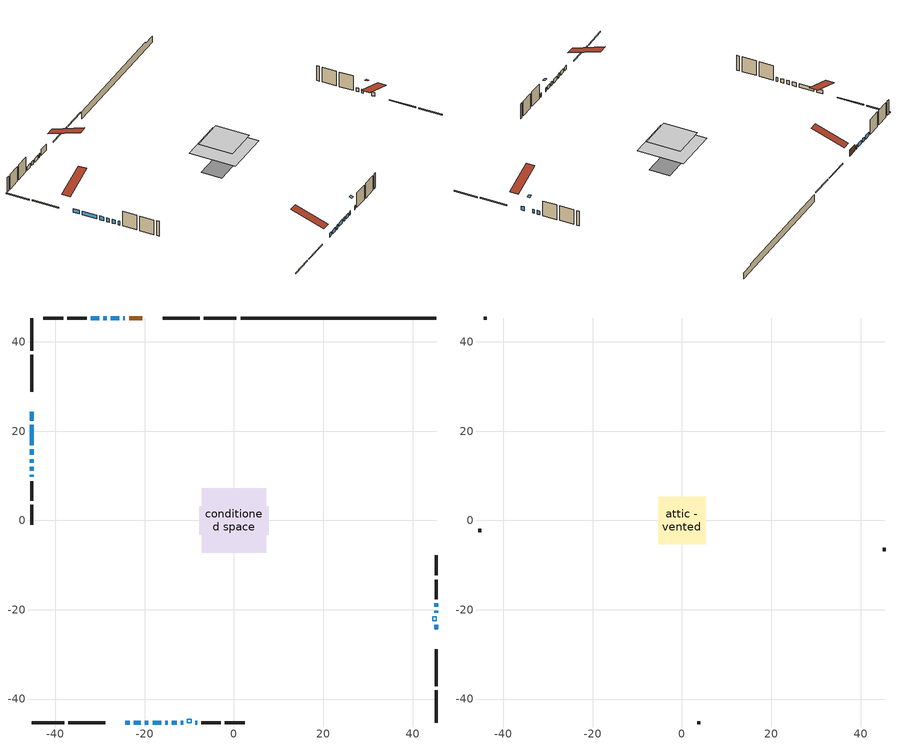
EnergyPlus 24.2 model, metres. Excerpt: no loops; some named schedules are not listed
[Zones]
conditioned space
 floor outside (Floor1 construction): -1.36,-1.36 -1.36,1.36 1.36,1.36 1.36,-1.36 z0.61
 floor outside (Floor2 construction): -0.4,-0.4 -0.4,0.4 0.4,0.4 0.4,-0.4 z0.61
 floor adiabatic (AdiabaticFloorConstruction): -7.26,-7.26 -7.26,7.26 7.26,7.26 7.26,-7.26 z3.05
 floor foundation (Slab1 construction): -7.79,-3.19 -7.79,3.19 7.79,3.19 7.79,-3.19 z-1.83
 wall outside (RimJoist1 construction): 0.54,45.36 -6.77,45.36 / -45.36,-45.36 -38.05,-45.36 / -45.36,45.36 -45.36,38.05 / 45.36,-45.36 45.36,-38.05 z0.61:0.91
 wall outside (RimJoist2 construction): -7.7,45.36 -15.93,45.36 / -37.12,-45.36 -28.89,-45.36 / -45.36,37.12 -45.36,28.89 / 45.36,-37.12 45.36,-28.89 z0.61:0.91
 wall outside (AdiabaticWallConstruction 1): -20.51,45.36 -23.5,45.36 z0.61:2.64
 wall outside (AdiabaticWallConstruction): -24.31,-45.36 -23.39,-45.36 / -45.36,24.31 -45.36,22.4 / -22.46,-45.36 -20.94,-45.36 / -20.01,-45.36 -19.16,-45.36 / -18.24,-45.36 -16.33,-45.36 / -15.4,-45.36 -14.89,-45.36 / -13.97,-45.36 -12.82,-45.36 / -24.43,45.36 -24.76,45.36 / -25.68,45.36 -27.59,45.36 / 45.36,-24.31 45.36,-23.35 / -45.36,21.47 -45.36,16.9 / -11.89,-45.36 -11.38,-45.36 / -45.36,15.97 -45.36,14.7 / -8.67,-45.36 -8.26,-45.36 / 45.36,-20.63 45.36,-20.23 / -45.36,13.77 -45.36,12.96 / -28.52,45.36 -29.28,45.36 / -30.21,45.36 -32.04,45.36 / 45.36,-19.3 45.36,-18.53 / -45.36,12.03 -45.36,11.19 / -45.36,10.26 -45.36,9.75 z0.61:1.83
 wall outside (Wall1 construction): -32.97,45.36 -37.35,45.36 / -7.33,-45.36 -2.95,-45.36 / -45.36,8.82 -45.36,4.44 / 45.36,-17.61 45.36,-13.23 z0.61:5.49
 wall outside (Wall2 construction): -38.28,45.36 -42.75,45.36 / -2.02,-45.36 2.46,-45.36 / -45.36,3.51 -45.36,-0.96 / 45.36,-12.3 45.36,-7.82 z0.61:5.49
 wall foundation (FoundationWall1 construction): 1.47,45.36,-1.83 1.47,45.36,0.61 40.97,45.36,0.61 40.97,45.36,0.16 45.36,45.36,0.16 45.36,45.36,-1.83
 window (WindowConstruction): -24.31,-45.36 -23.39,-45.36 z0.61:1.83
 window (WindowConstruction 7): -45.36,24.31 -45.36,22.4 z0.61:1.83
 window (WindowConstruction 8): -22.46,-45.36 -20.94,-45.36 z0.61:1.83
 window (WindowConstruction 9): -20.01,-45.36 -19.16,-45.36 z0.61:1.83
 window (WindowConstruction 10): -18.23,-45.36 -16.33,-45.36 z0.61:1.83
 window (WindowConstruction 11): -15.4,-45.36 -14.89,-45.36 z0.61:1.83
 window (WindowConstruction 12): -13.96,-45.36 -12.82,-45.36 z0.61:1.83
 window (WindowConstruction 13): -24.43,45.36 -24.76,45.36 z0.61:1.83
 window (WindowConstruction 14): -25.69,45.36 -27.59,45.36 z0.61:1.83
 window (WindowConstruction 15): 45.36,-24.31 45.36,-23.35 z0.61:1.83
 window (WindowConstruction 16): -45.36,21.47 -45.36,16.9 z0.61:1.83
 window (WindowConstruction 1): -11.89,-45.36 -11.39,-45.36 z0.61:1.83
 window (WindowConstruction 17): -45.36,15.97 -45.36,14.7 z0.61:1.83
 window (WindowConstruction 18): -8.67,-45.36 -8.26,-45.36 z0.61:1.83
 window (WindowConstruction 19): 45.36,-20.63 45.36,-20.23 z0.61:1.83
 window (WindowConstruction 20): -45.36,13.77 -45.36,12.96 z0.61:1.83
 window (WindowConstruction 2): -28.52,45.36 -29.28,45.36 z0.61:1.83
 window (WindowConstruction 3): -30.21,45.36 -32.04,45.36 z0.61:1.83
 window (WindowConstruction 4): 45.36,-19.3 45.36,-18.54 z0.61:1.83
 window (WindowConstruction 5): -45.36,12.03 -45.36,11.19 z0.61:1.83
 window (WindowConstruction 6): -45.36,10.26 -45.36,9.75 z0.61:1.83
 door (Door): -20.51,45.36 -23.5,45.36 z0.61:2.64
 ceiling adiabatic (AdiabaticFloorConstruction): 7.26,-7.26 7.26,7.26 -7.26,7.26 -7.26,-7.26 z3.05
 roof outside (AdiabaticRoofConstruction): -9.59,-45.36,5.49 -9.59,-44.54,5.76 -10.46,-44.54,5.76 -10.46,-45.36,5.49; 45.36,-21.56,5.49 44.54,-21.56,5.76 44.54,-22.43,5.76 45.36,-22.43,5.49
 skylight (SkylightConstruction): -9.59,-45.36,5.49 -9.59,-44.54,5.76 -10.46,-44.54,5.76 -10.46,-45.36,5.49
 skylight (SkylightConstruction 1): 45.36,-21.56,5.49 44.54,-21.56,5.76 44.54,-22.42,5.76 45.36,-22.42,5.49
attic - vented
 floor to conditioned space (Floor3 construction Reversed): -5.31,-5.31 -5.31,5.31 5.31,5.31 5.31,-5.31 z5.49
 wall outside (Wall3 construction): -43.68,45.36 -44.43,45.36 / 3.38,-45.36 4.13,-45.36 / -45.36,-1.89 -45.36,-2.64 / 45.36,-6.89 45.36,-6.14 z0.61:5.49
 roof outside (Roof1 construction): -19.59,45.36,5.49 -19.59,35.02,8.93 -16.86,35.02,8.93 -16.86,45.36,5.49; -25.23,-45.36,5.49 -25.23,-35.02,8.93 -27.96,-35.02,8.93 -27.96,-45.36,5.49; -45.36,25.23,5.49 -35.02,25.23,8.93 -35.02,27.96,8.93 -45.36,27.96,5.49; 45.36,-25.23,5.49 35.02,-25.23,8.93 35.02,-27.96,8.93 45.36,-27.96,5.49
[Building]
Building 1: Terrain=Suburbs
[Site:Location]
Saskatoon Intl AP_SK: Latitude {deg}=52.17; Longitude {deg}=-106.7; Time Zone {hr}=-6; Elevation {m}=504; Keep Site Location Information=Yes
[Site:GroundTemperature:Shallow]
-3.29371, -5.9198, -6.13011, -4.88389, 0.118965, 5.09852, 9.41553, 12.1502, 12.3826, 10.1583, 5.95142, 1.12462
[Site:WaterMainsTemperature]
Calculation Method=Schedule; Temperature Schedule=mains temperature schedule
[Material] Roughness=Rough; Thermal Absorptance=0.9
Name | Thickness {m} | Conductivity {W/m-K} | Density {kg/m3} | Specific Heat {J/kg-K} | Solar Absorptance | Visible Absorptance
asphalt or fiberglass shingles | 0.00635 | 0.162714 | 1121.4 | 1465.45 | 0.84 | 0.84
asphalt or fiberglass shingles 1 | 0.00635 | 0.162714 | 1121.4 | 1465.45 | 0.7 | 0.7
ceiling loosefill ins | 0.254 | 0.0480833 | 16.02 | 1046.75 | 0.7 | 0.7
ceiling stud and cavity | 0.1397 | 0.175137 | 65.682 | 1177.47 | 0.7 | 0.7
concrete 4.0 in. | 0.1016 | 1.803125 | 2242.8 | 837.4 | 0.7 | 0.7
concrete 8.0 in. | 0.2032 | 1.803125 | 2242.8 | 837.4 | 0.7 | 0.7
door material | 0.04445 | 0.0451087 | 512.64 | 1214.23 | 0.7 | 0.7
floor covering | 0.0127 | 0.0433444 | 54.468 | 1339.84 | 0.6 | 0.6
floor rigid ins; rim joist rigid ins; wall rigid ins | 0.051816 | 0.029427 | 32.04 | 1214.23 | 0.7 | 0.7
floor rigid ins 1; roof rigid ins; wall rigid ins 1 | 0.512978 | 0.029427 | 32.04 | 1214.23 | 0.7 | 0.7
floor stud and cavity | 0.1397 | 0.10261 | 92.3553 | 1139.71 | 0.7 | 0.7
floor stud and cavity 1 | 0.1397 | 0.102213 | 92.3553 | 1139.71 | 0.7 | 0.7
floor stud and cavity 2 | 0.1397 | 1.75129 | 37.0049 | 1207.88 | 0.7 | 0.7
furniture material conditioned space 1 | 0.1524 | 0.115458 | 640.8 | 1214.23 | 0.6 | 0.6
gypsum board | 0.0127 | 0.160291 | 801 | 837.4 | 0.6 | 0.6
osb sheathing 0.5 in. | 0.0127 | 0.115458 | 512.64 | 1214.23 | 0.7 | 0.7
osb sheathing 0.75 in. | 0.01905 | 0.115458 | 512.64 | 1214.23 | 0.7 | 0.7
osb sheathing 2.0 in. | 0.0508 | 0.115458 | 512.64 | 1214.23 | 0.7 | 0.7
rim joist stud and cavity | 0.0508 | 0.0440068 | 125.044 | 1163.47 | 0.6 | 0.6
roof stud and cavity | 0.18415 | 1.78685 | 37.0049 | 1207.88 | 0.6 | 0.6
wall stud and cavity | 0.1397 | 0.207153 | 139.0536 | 1170.24 | 0.7 | 0.7
wall stud and cavity 1 | 0.1397 | 0.216775 | 139.0536 | 1170.24 | 0.7 | 0.7
wall stud and cavity 2 | 0.0889 | 6.1454 | 50.32683 | 1063.81 | 0.6 | 0.6
wall stud and cavity 3 | 0.0889 | 0.380278 | 52.3479 | 1209.89 | 0.7 | 0.7
wall stud and cavity 4 | 0.0889 | 0.391764 | 83.0341 | 1211.67 | 0.7 | 0.7
wood siding | 0.0254 | 0.102417 | 544.68 | 1172.36 | 0 | 0
wood siding 1 | 0.00254 | 0.102417 | 544.68 | 1172.36 | 0 | 0
wood siding 2; wood siding 3; wood siding 4 | 0.0254 | 0.102417 | 544.68 | 1172.36 | 0.7 | 0.7
[WindowMaterial:SimpleGlazingSystem]
Name | U-Factor {W/m2-K} | Solar Heat Gain Coefficient
SkylightMaterial | 2.30386 | 0.6198
WindowMaterial | 2.123572 | 0.58
WindowMaterial 1 | 2.228615 | 0.55
WindowMaterial 10 | 2.134928 | 0.58
WindowMaterial 11 | 2.08212 | 0.6
WindowMaterial 12 | 5.71377 | 0.53
WindowMaterial 2 | 2.15764 | 0.57
WindowMaterial 3 | 2.26893 | 0.53
WindowMaterial 4 | 2.13095 | 0.58
WindowMaterial 5 | 2.02932 | 0.61
WindowMaterial 6 | 2.055436 | 0.6
WindowMaterial 7 | 2.3206 | 0.52
WindowMaterial 8 | 2.09972 | 0.59
WindowMaterial 9 | 2.396116 | 0.5
[Construction]
AdiabaticFloorConstruction: floor stud and cavity 2, floor rigid ins 1, osb sheathing 0.75 in., floor covering
AdiabaticRoofConstruction: asphalt or fiberglass shingles 1, roof rigid ins, osb sheathing 0.75 in., roof stud and cavity
AdiabaticWallConstruction: wood siding 3, wall rigid ins 1, wall stud and cavity 3, gypsum board
AdiabaticWallConstruction 1: wood siding 4, wall rigid ins 1, wall stud and cavity 3, gypsum board
Door: door material
Floor1 construction: floor stud and cavity, floor rigid ins, osb sheathing 0.75 in., floor covering
Floor2 construction: floor stud and cavity 1, floor rigid ins, osb sheathing 0.75 in., floor covering
Floor3 construction Reversed: gypsum board, ceiling stud and cavity, ceiling loosefill ins
FoundationWall1 construction: concrete 8.0 in.
furniture construction conditioned space 1: furniture material conditioned space 1
PartitionWallConstruction: gypsum board, wall stud and cavity 4, gypsum board
RimJoist1 construction; RimJoist2 construction: wood siding 2, rim joist rigid ins, osb sheathing 2.0 in., rim joist stud and cavity
Roof1 construction: asphalt or fiberglass shingles
SkylightConstruction; SkylightConstruction 1: SkylightMaterial
Slab1 construction: concrete 4.0 in.
Wall1 construction: wood siding, wall rigid ins, osb sheathing 0.5 in., wall stud and cavity, gypsum board
Wall2 construction: wood siding, wall rigid ins, osb sheathing 0.5 in., wall stud and cavity 1, gypsum board
Wall3 construction: wood siding 1, wall stud and cavity 2
WindowConstruction; WindowConstruction 3: WindowMaterial
WindowConstruction 1; WindowConstruction 6: WindowMaterial 1
WindowConstruction 10; WindowConstruction 14; WindowConstruction 7: WindowMaterial 5
WindowConstruction 11: WindowMaterial 7
WindowConstruction 12: WindowMaterial 8
WindowConstruction 13: WindowMaterial 9
WindowConstruction 15: WindowMaterial 10
WindowConstruction 16; WindowConstruction 8: WindowMaterial 6
WindowConstruction 17: WindowMaterial 11
WindowConstruction 18; WindowConstruction 19; WindowConstruction 20: WindowMaterial 12
WindowConstruction 2: WindowMaterial 2
WindowConstruction 4: WindowMaterial 3
WindowConstruction 5; WindowConstruction 9: WindowMaterial 4
[Zone] Multiplier=1; Part of Total Floor Area=Yes
Name | Volume {m3}
attic - vented | 64.2189
conditioned space | 774.5
[Space]
Name | Zone | Volume {m3}
attic - vented 1 | attic - vented | 64.2189
conditioned space 1 | conditioned space | 774.5
[ZoneInfiltration:EffectiveLeakageArea]
infil attic - vented 1: Zone or Space=attic - vented 1; Schedule=Always On Discrete; Effective Air Leakage Area {cm2}=3860.35; Stack Coefficient=0.000578768; Wind Coefficient=1.62545e-05
[ZoneMixing]
whole house fan mix: Zone or Space=attic - vented; Schedule=Always On Continuous; Design Flow Rate Calculation Method=Flow/Zone; Design Flow Rate {m3/s}=0; Source Zone or Space=conditioned space
[SurfaceProperty:ExposedFoundationPerimeter]
Slab1: Exposed Perimeter Calculation Method=TotalExposedPerimeter; Total Exposed Perimeter {m}=43.891
[InternalMass] Zone or ZoneList=conditioned space; Space or SpaceList=conditioned space 1
Name | Construction | Surface Area {m2}
furniture mass conditioned space 1 | furniture construction conditioned space 1 | 127.16
partition wall mass | PartitionWallConstruction | 317.901
[Lights]
interior lighting: Zone or ZoneList or Space or SpaceList=conditioned space 1; Schedule=interior lighting schedule; Design Level Calculation Method=LightingLevel; Lighting Level {W}=343.2; Return Air Fraction=0; Fraction Radiant=0.6; Fraction Visible=0.2; Fraction Replaceable=1
[People]
occupants: Zone or ZoneList or Space or SpaceList=conditioned space 1; Number of People Schedule=occupants schedule; Number of People Calculation Method=People; Number of People=3; Fraction Radiant=0.314171; Sensible Heat Fraction=0.56303; Activity Level Schedule=occupants activity schedule; Carbon Dioxide Generation Rate {m3/s-W}=0; Enable ASHRAE 55 Comfort Warnings=No; Mean Radiant Temperature Calculation Type=EnclosureAveraged
[ElectricEquipment] Zone or ZoneList or Space or SpaceList=conditioned space 1; Design Level Calculation Method=EquipmentLevel
Name | Schedule | Design Level {W} | Fraction Latent | Fraction Radiant | Fraction Lost
clothes dryer | clothes dryer schedule | 140.772 | 0.015 | 0.081 | 0.85
clothes washer | clothes washer schedule | 32.1985 | 0.03 | 0.162 | 0.7
cooking range | cooking range schedule | 215.147 | 0.08 | 0.432 | 0.2
dishwasher | dishwasher schedule | 66.8632 | 0.3 | 0.18 | 0.4
fridge | fridge schedule | 72.9452 | 0 | 0.6 | 0
mech vent house fan | mech vent house fan schedule | 0 | 0 | 0 | 1
mech vent house fan cfis | mech vent house fan cfis schedule | 0 | 0 | 0 | 0
misc plug loads | misc plug loads schedule | 494.7 | 0.045 | 0.513 | 0.1
whole house fan | Always On Discrete | 0 | 0 | 0 | 1
[OtherEquipment] Zone or ZoneList or Space or SpaceList=conditioned space 1; Design Level Calculation Method=EquipmentLevel
Name | Fuel Type | Schedule | Design Level {W} | Fraction Latent | Fraction Radiant | Fraction Lost
clothes dryer 1 | Electricity | clothes dryer schedule | 0 | 0.015 | 0.081 | 0.85
cooking range 1 | Electricity | cooking range schedule | 0 | 0.08 | 0.432 | 0.2
general water use latent | None | general water use schedule | 62.594 | 1 | 0 | 0
general water use sensible | None | general water use schedule | -61.6891 | 0 | 0.6 | 0
mech vent house fan latent load | None | Always On Discrete | 0 | 1 | 0 | 0
mech vent house fan sensible load | None | Always On Discrete | 0 | 0 | 0 | 0
water heater energy adjustment1 | Electricity | Always On Discrete | 0.01 | 0 | 0 | 1
[ZoneInfiltration:DesignFlowRate] Zone or ZoneList or Space or SpaceList=conditioned space 1; Schedule=Always On Discrete; Design Flow Rate Calculation Method=Flow/Zone; Design Flow Rate {m3/s}=0
infil flow; natural vent flow; whole house fan flow
[Foundation:Kiva]
Foundation Kiva 1: Initial Indoor Air Temperature {C}=21; Wall Height Above Grade {m}=0.609996; Wall Depth Below Slab {m}=0.2032
[Foundation:Kiva:Settings]
Soil Conductivity {W/m-K}=0.849921; Soil Density {kg/m3}=1842.3; Soil Specific Heat {J/kg-K}=418.7; Ground Solar Absorptivity=0.9; Ground Thermal Absorptivity=0.9; Ground Surface Roughness {m}=0.03; Far-Field Width {m}=40; Deep-Ground Boundary Condition=ZeroFlux; Deep-Ground Depth {m}=40; Minimum Cell Dimension {m}=0.2; Maximum Cell Growth Coefficient=3; Simulation Timestep=Timestep
[Exterior:Lights]
exterior lighting: Schedule=exterior lighting schedule; Design Level {W}=75.6
[Schedule:Constant]
Name | Hourly Value
Always On Continuous; mech vent house fan schedule; mech vent house fan cfis schedule; Always On Discrete | 1
occupants activity schedule | 117.228
fridge schedule | 0
[Schedule:Week:Daily]
interior lighting schedule Week Rule - Jan1-Jan27: interior lighting schedule day, interior lighting schedule day, interior lighting schedule day, interior lighting schedule day, interior lighting schedule day, interior lighting schedule day, interior lighting schedule day, interior lighting schedule default day, interior lighting schedule default day, interior lighting schedule default day, interior lighting schedule default day, interior lighting schedule default day
interior lighting schedule Week Rule - Jan28-Feb3: interior lighting schedule day, interior lighting schedule day, interior lighting schedule day, interior lighting schedule day, interior lighting schedule day 1, interior lighting schedule day 1, interior lighting schedule day 1, interior lighting schedule default day, interior lighting schedule default day, interior lighting schedule default day, interior lighting schedule default day, interior lighting schedule default day
interior lighting schedule Week Rule - Feb4-Feb24: interior lighting schedule day 1, interior lighting schedule day 1, interior lighting schedule day 1, interior lighting schedule day 1, interior lighting schedule day 1, interior lighting schedule day 1, interior lighting schedule day 1, interior lighting schedule default day, interior lighting schedule default day, interior lighting schedule default day, interior lighting schedule default day, interior lighting schedule default day
interior lighting schedule Week Rule - Feb25-Mar3: interior lighting schedule day 1, interior lighting schedule day 1, interior lighting schedule day 1, interior lighting schedule day 1, interior lighting schedule day 2, interior lighting schedule day 2, interior lighting schedule day 2, interior lighting schedule default day, interior lighting schedule default day, interior lighting schedule default day, interior lighting schedule default day, interior lighting schedule default day
interior lighting schedule Week Rule - Mar4-Mar31: interior lighting schedule day 2, interior lighting schedule day 2, interior lighting schedule day 2, interior lighting schedule day 2, interior lighting schedule day 2, interior lighting schedule day 2, interior lighting schedule day 2, interior lighting schedule default day, interior lighting schedule default day, interior lighting schedule default day, interior lighting schedule default day, interior lighting schedule default day
interior lighting schedule Week Rule - Apr1-Apr28: interior lighting schedule day 3, interior lighting schedule day 3, interior lighting schedule day 3, interior lighting schedule day 3, interior lighting schedule day 3, interior lighting schedule day 3, interior lighting schedule day 3, interior lighting schedule default day, interior lighting schedule default day, interior lighting schedule default day, interior lighting schedule default day, interior lighting schedule default day
interior lighting schedule Week Rule - Apr29-May5: interior lighting schedule day 3, interior lighting schedule day 3, interior lighting schedule day 4, interior lighting schedule day 4, interior lighting schedule day 4, interior lighting schedule day 4, interior lighting schedule day 4, interior lighting schedule default day, interior lighting schedule default day, interior lighting schedule default day, interior lighting schedule default day, interior lighting schedule default day
interior lighting schedule Week Rule - May6-May26: interior lighting schedule day 4, interior lighting schedule day 4, interior lighting schedule day 4, interior lighting schedule day 4, interior lighting schedule day 4, interior lighting schedule day 4, interior lighting schedule day 4, interior lighting schedule default day, interior lighting schedule default day, interior lighting schedule default day, interior lighting schedule default day, interior lighting schedule default day
interior lighting schedule Week Rule - May27-Jun2: interior lighting schedule day 4, interior lighting schedule day 4, interior lighting schedule day 4, interior lighting schedule day 4, interior lighting schedule day 4, interior lighting schedule day 5, interior lighting schedule day 5, interior lighting schedule default day, interior lighting schedule default day, interior lighting schedule default day, interior lighting schedule default day, interior lighting schedule default day
interior lighting schedule Week Rule - Jun3-Jun30: interior lighting schedule day 5, interior lighting schedule day 5, interior lighting schedule day 5, interior lighting schedule day 5, interior lighting schedule day 5, interior lighting schedule day 5, interior lighting schedule day 5, interior lighting schedule default day, interior lighting schedule default day, interior lighting schedule default day, interior lighting schedule default day, interior lighting schedule default day
interior lighting schedule Week Rule - Jul1-Jul28: interior lighting schedule day 6, interior lighting schedule day 6, interior lighting schedule day 6, interior lighting schedule day 6, interior lighting schedule day 6, interior lighting schedule day 6, interior lighting schedule day 6, interior lighting schedule default day, interior lighting schedule default day, interior lighting schedule default day, interior lighting schedule default day, interior lighting schedule default day
interior lighting schedule Week Rule - Jul29-Aug4: interior lighting schedule day 6, interior lighting schedule day 6, interior lighting schedule day 6, interior lighting schedule day 7, interior lighting schedule day 7, interior lighting schedule day 7, interior lighting schedule day 7, interior lighting schedule default day, interior lighting schedule default day, interior lighting schedule default day, interior lighting schedule default day, interior lighting schedule default day
interior lighting schedule Week Rule - Aug5-Aug25: interior lighting schedule day 7, interior lighting schedule day 7, interior lighting schedule day 7, interior lighting schedule day 7, interior lighting schedule day 7, interior lighting schedule day 7, interior lighting schedule day 7, interior lighting schedule default day, interior lighting schedule default day, interior lighting schedule default day, interior lighting schedule default day, interior lighting schedule default day
interior lighting schedule Week Rule - Aug26-Sep1: interior lighting schedule day 7, interior lighting schedule day 7, interior lighting schedule day 7, interior lighting schedule day 7, interior lighting schedule day 7, interior lighting schedule day 7, interior lighting schedule day 8, interior lighting schedule default day, interior lighting schedule default day, interior lighting schedule default day, interior lighting schedule default day, interior lighting schedule default day
interior lighting schedule Week Rule - Sep2-Sep29: interior lighting schedule day 8, interior lighting schedule day 8, interior lighting schedule day 8, interior lighting schedule day 8, interior lighting schedule day 8, interior lighting schedule day 8, interior lighting schedule day 8, interior lighting schedule default day, interior lighting schedule default day, interior lighting schedule default day, interior lighting schedule default day, interior lighting schedule default day
interior lighting schedule Week Rule - Sep30-Oct6: interior lighting schedule day 8, interior lighting schedule day 9, interior lighting schedule day 9, interior lighting schedule day 9, interior lighting schedule day 9, interior lighting schedule day 9, interior lighting schedule day 9, interior lighting schedule default day, interior lighting schedule default day, interior lighting schedule default day, interior lighting schedule default day, interior lighting schedule default day
interior lighting schedule Week Rule - Oct7-Oct27: interior lighting schedule day 9, interior lighting schedule day 9, interior lighting schedule day 9, interior lighting schedule day 9, interior lighting schedule day 9, interior lighting schedule day 9, interior lighting schedule day 9, interior lighting schedule default day, interior lighting schedule default day, interior lighting schedule default day, interior lighting schedule default day, interior lighting schedule default day
interior lighting schedule Week Rule - Oct28-Nov3: interior lighting schedule day 9, interior lighting schedule day 9, interior lighting schedule day 9, interior lighting schedule day 9, interior lighting schedule day 10, interior lighting schedule day 10, interior lighting schedule day 10, interior lighting schedule default day, interior lighting schedule default day, interior lighting schedule default day, interior lighting schedule default day, interior lighting schedule default day
interior lighting schedule Week Rule - Nov4-Nov24: interior lighting schedule day 10, interior lighting schedule day 10, interior lighting schedule day 10, interior lighting schedule day 10, interior lighting schedule day 10, interior lighting schedule day 10, interior lighting schedule day 10, interior lighting schedule default day, interior lighting schedule default day, interior lighting schedule default day, interior lighting schedule default day, interior lighting schedule default day
interior lighting schedule Week Rule - Nov25-Dec1: interior lighting schedule day 10, interior lighting schedule day 10, interior lighting schedule day 10, interior lighting schedule day 10, interior lighting schedule day 10, interior lighting schedule day 10, interior lighting schedule day 11, interior lighting schedule default day, interior lighting schedule default day, interior lighting schedule default day, interior lighting schedule default day, interior lighting schedule default day
interior lighting schedule Week Rule - Dec2-Dec31: interior lighting schedule day 11, interior lighting schedule day 11, interior lighting schedule day 11, interior lighting schedule day 11, interior lighting schedule day 11, interior lighting schedule day 11, interior lighting schedule day 11, interior lighting schedule default day, interior lighting schedule default day, interior lighting schedule default day, interior lighting schedule default day, interior lighting schedule default day
occupants schedule Week Rule - Jan1-Dec31: occupants schedule day, occupants schedule day, occupants schedule day, occupants schedule day, occupants schedule day, occupants schedule day, occupants schedule day, occupants schedule default day, occupants schedule default day, occupants schedule default day, occupants schedule default day, occupants schedule default day
clothes dryer schedule Week Rule - Jan1-Dec31: clothes dryer schedule day, clothes dryer schedule day, clothes dryer schedule day, clothes dryer schedule day, clothes dryer schedule day, clothes dryer schedule day, clothes dryer schedule day, clothes dryer schedule default day, clothes dryer schedule default day, clothes dryer schedule default day, clothes dryer schedule default day, clothes dryer schedule default day
clothes washer schedule Week Rule - Jan1-Dec31: clothes washer schedule day, clothes washer schedule day, clothes washer schedule day, clothes washer schedule day, clothes washer schedule day, clothes washer schedule day, clothes washer schedule day, clothes washer schedule default day, clothes washer schedule default day, clothes washer schedule default day, clothes washer schedule default day, clothes washer schedule default day
cooking range schedule Week Rule - Jan1-Dec31: cooking range schedule day, cooking range schedule day, cooking range schedule day, cooking range schedule day, cooking range schedule day, cooking range schedule day, cooking range schedule day, cooking range schedule default day, cooking range schedule default day, cooking range schedule default day, cooking range schedule default day, cooking range schedule default day
dishwasher schedule Week Rule - Jan1-Dec31: dishwasher schedule day, dishwasher schedule day, dishwasher schedule day, dishwasher schedule day, dishwasher schedule day, dishwasher schedule day, dishwasher schedule day, dishwasher schedule default day, dishwasher schedule default day, dishwasher schedule default day, dishwasher schedule default day, dishwasher schedule default day
misc plug loads schedule Week Rule - Jan1-Dec31: misc plug loads schedule day, misc plug loads schedule day, misc plug loads schedule day, misc plug loads schedule day, misc plug loads schedule day, misc plug loads schedule day, misc plug loads schedule day, misc plug loads schedule default day, misc plug loads schedule default day, misc plug loads schedule default day, misc plug loads schedule default day, misc plug loads schedule default day
general water use schedule Week Rule - Jan1-Dec31: general water use schedule day, general water use schedule day, general water use schedule day, general water use schedule day, general water use schedule day, general water use schedule day, general water use schedule day, general water use schedule default day, general water use schedule default day, general water use schedule default day, general water use schedule default day, general water use schedule default day
exterior lighting schedule Week Rule - Jan1-Jan27: exterior lighting schedule day, exterior lighting schedule day, exterior lighting schedule day, exterior lighting schedule day, exterior lighting schedule day, exterior lighting schedule day, exterior lighting schedule day, exterior lighting schedule default day, exterior lighting schedule default day, exterior lighting schedule default day, exterior lighting schedule default day, exterior lighting schedule default day
exterior lighting schedule Week Rule - Jan28-Feb3: exterior lighting schedule day, exterior lighting schedule day, exterior lighting schedule day, exterior lighting schedule day, exterior lighting schedule day 1, exterior lighting schedule day 1, exterior lighting schedule day 1, exterior lighting schedule default day, exterior lighting schedule default day, exterior lighting schedule default day, exterior lighting schedule default day, exterior lighting schedule default day
exterior lighting schedule Week Rule - Feb4-Feb24: exterior lighting schedule day 1, exterior lighting schedule day 1, exterior lighting schedule day 1, exterior lighting schedule day 1, exterior lighting schedule day 1, exterior lighting schedule day 1, exterior lighting schedule day 1, exterior lighting schedule default day, exterior lighting schedule default day, exterior lighting schedule default day, exterior lighting schedule default day, exterior lighting schedule default day
exterior lighting schedule Week Rule - Feb25-Mar3: exterior lighting schedule day 1, exterior lighting schedule day 1, exterior lighting schedule day 1, exterior lighting schedule day 1, exterior lighting schedule day 2, exterior lighting schedule day 2, exterior lighting schedule day 2, exterior lighting schedule default day, exterior lighting schedule default day, exterior lighting schedule default day, exterior lighting schedule default day, exterior lighting schedule default day
exterior lighting schedule Week Rule - Mar4-Mar31: exterior lighting schedule day 2, exterior lighting schedule day 2, exterior lighting schedule day 2, exterior lighting schedule day 2, exterior lighting schedule day 2, exterior lighting schedule day 2, exterior lighting schedule day 2, exterior lighting schedule default day, exterior lighting schedule default day, exterior lighting schedule default day, exterior lighting schedule default day, exterior lighting schedule default day
exterior lighting schedule Week Rule - Apr1-Apr28: exterior lighting schedule day 3, exterior lighting schedule day 3, exterior lighting schedule day 3, exterior lighting schedule day 3, exterior lighting schedule day 3, exterior lighting schedule day 3, exterior lighting schedule day 3, exterior lighting schedule default day, exterior lighting schedule default day, exterior lighting schedule default day, exterior lighting schedule default day, exterior lighting schedule default day
exterior lighting schedule Week Rule - Apr29-May5: exterior lighting schedule day 3, exterior lighting schedule day 3, exterior lighting schedule day 4, exterior lighting schedule day 4, exterior lighting schedule day 4, exterior lighting schedule day 4, exterior lighting schedule day 4, exterior lighting schedule default day, exterior lighting schedule default day, exterior lighting schedule default day, exterior lighting schedule default day, exterior lighting schedule default day
exterior lighting schedule Week Rule - May6-May26: exterior lighting schedule day 4, exterior lighting schedule day 4, exterior lighting schedule day 4, exterior lighting schedule day 4, exterior lighting schedule day 4, exterior lighting schedule day 4, exterior lighting schedule day 4, exterior lighting schedule default day, exterior lighting schedule default day, exterior lighting schedule default day, exterior lighting schedule default day, exterior lighting schedule default day
exterior lighting schedule Week Rule - May27-Jun2: exterior lighting schedule day 4, exterior lighting schedule day 4, exterior lighting schedule day 4, exterior lighting schedule day 4, exterior lighting schedule day 4, exterior lighting schedule day 5, exterior lighting schedule day 5, exterior lighting schedule default day, exterior lighting schedule default day, exterior lighting schedule default day, exterior lighting schedule default day, exterior lighting schedule default day
exterior lighting schedule Week Rule - Jun3-Jun30: exterior lighting schedule day 5, exterior lighting schedule day 5, exterior lighting schedule day 5, exterior lighting schedule day 5, exterior lighting schedule day 5, exterior lighting schedule day 5, exterior lighting schedule day 5, exterior lighting schedule default day, exterior lighting schedule default day, exterior lighting schedule default day, exterior lighting schedule default day, exterior lighting schedule default day
exterior lighting schedule Week Rule - Jul1-Jul28: exterior lighting schedule day 6, exterior lighting schedule day 6, exterior lighting schedule day 6, exterior lighting schedule day 6, exterior lighting schedule day 6, exterior lighting schedule day 6, exterior lighting schedule day 6, exterior lighting schedule default day, exterior lighting schedule default day, exterior lighting schedule default day, exterior lighting schedule default day, exterior lighting schedule default day
exterior lighting schedule Week Rule - Jul29-Aug4: exterior lighting schedule day 6, exterior lighting schedule day 6, exterior lighting schedule day 6, exterior lighting schedule day 7, exterior lighting schedule day 7, exterior lighting schedule day 7, exterior lighting schedule day 7, exterior lighting schedule default day, exterior lighting schedule default day, exterior lighting schedule default day, exterior lighting schedule default day, exterior lighting schedule default day
exterior lighting schedule Week Rule - Aug5-Aug25: exterior lighting schedule day 7, exterior lighting schedule day 7, exterior lighting schedule day 7, exterior lighting schedule day 7, exterior lighting schedule day 7, exterior lighting schedule day 7, exterior lighting schedule day 7, exterior lighting schedule default day, exterior lighting schedule default day, exterior lighting schedule default day, exterior lighting schedule default day, exterior lighting schedule default day
exterior lighting schedule Week Rule - Aug26-Sep1: exterior lighting schedule day 7, exterior lighting schedule day 7, exterior lighting schedule day 7, exterior lighting schedule day 7, exterior lighting schedule day 7, exterior lighting schedule day 7, exterior lighting schedule day 8, exterior lighting schedule default day, exterior lighting schedule default day, exterior lighting schedule default day, exterior lighting schedule default day, exterior lighting schedule default day
[Schedule:Year]
interior lighting schedule: interior lighting schedule Week Rule - Jan1-Jan27, 1, 1, 1, 27, interior lighting schedule Week Rule - Jan28-Feb3, 1, 28, 2, 3, interior lighting schedule Week Rule - Feb4-Feb24, 2, 4, 2, 24, interior lighting schedule Week Rule - Feb25-Mar3, 2, 25, 3, 3, interior lighting schedule Week Rule - Mar4-Mar31, 3, 4, 3, 31, interior lighting schedule Week Rule - Apr1-Apr28, 4, 1, 4, 28, interior lighting schedule Week Rule - Apr29-May5, 4, 29, 5, 5, interior lighting schedule Week Rule - May6-May26, 5, 6, 5, 26, interior lighting schedule Week Rule - May27-Jun2, 5, 27, 6, 2, interior lighting schedule Week Rule - Jun3-Jun30, 6, 3, 6, 30, interior lighting schedule Week Rule - Jul1-Jul28, 7, 1, 7, 28, interior lighting schedule Week Rule - Jul29-Aug4, 7, 29, 8, 4, interior lighting schedule Week Rule - Aug5-Aug25, 8, 5, 8, 25, interior lighting schedule Week Rule - Aug26-Sep1, 8, 26, 9, 1, interior lighting schedule Week Rule - Sep2-Sep29, 9, 2, 9, 29, interior lighting schedule Week Rule - Sep30-Oct6, 9, 30, 10, 6, interior lighting schedule Week Rule - Oct7-Oct27, 10, 7, 10, 27, interior lighting schedule Week Rule - Oct28-Nov3, 10, 28, 11, 3, interior lighting schedule Week Rule - Nov4-Nov24, 11, 4, 11, 24, interior lighting schedule Week Rule - Nov25-Dec1, 11, 25, 12, 1, interior lighting schedule Week Rule - Dec2-Dec31, 12, 2, 12, 31
occupants schedule: occupants schedule Week Rule - Jan1-Dec31, 1, 1, 12, 31
clothes dryer schedule: clothes dryer schedule Week Rule - Jan1-Dec31, 1, 1, 12, 31
clothes washer schedule: clothes washer schedule Week Rule - Jan1-Dec31, 1, 1, 12, 31
cooking range schedule: cooking range schedule Week Rule - Jan1-Dec31, 1, 1, 12, 31
dishwasher schedule: dishwasher schedule Week Rule - Jan1-Dec31, 1, 1, 12, 31
misc plug loads schedule: misc plug loads schedule Week Rule - Jan1-Dec31, 1, 1, 12, 31
general water use schedule: general water use schedule Week Rule - Jan1-Dec31, 1, 1, 12, 31
exterior lighting schedule: exterior lighting schedule Week Rule - Jan1-Jan27, 1, 1, 1, 27, exterior lighting schedule Week Rule - Jan28-Feb3, 1, 28, 2, 3, exterior lighting schedule Week Rule - Feb4-Feb24, 2, 4, 2, 24, exterior lighting schedule Week Rule - Feb25-Mar3, 2, 25, 3, 3, exterior lighting schedule Week Rule - Mar4-Mar31, 3, 4, 3, 31, exterior lighting schedule Week Rule - Apr1-Apr28, 4, 1, 4, 28, exterior lighting schedule Week Rule - Apr29-May5, 4, 29, 5, 5, exterior lighting schedule Week Rule - May6-May26, 5, 6, 5, 26, exterior lighting schedule Week Rule - May27-Jun2, 5, 27, 6, 2, exterior lighting schedule Week Rule - Jun3-Jun30, 6, 3, 6, 30, exterior lighting schedule Week Rule - Jul1-Jul28, 7, 1, 7, 28, exterior lighting schedule Week Rule - Jul29-Aug4, 7, 29, 8, 4, exterior lighting schedule Week Rule - Aug5-Aug25, 8, 5, 8, 25, exterior lighting schedule Week Rule - Aug26-Sep1, 8, 26, 9, 1, exterior lighting schedule Week Rule - Sep2-Sep29, 9, 2, 9, 29, exterior lighting schedule Week Rule - Sep30-Oct6, 9, 30, 10, 6, exterior lighting schedule Week Rule - Oct7-Oct27, 10, 7, 10, 27, exterior lighting schedule Week Rule - Oct28-Nov3, 10, 28, 11, 3, exterior lighting schedule Week Rule - Nov4-Nov24, 11, 4, 11, 24, exterior lighting schedule Week Rule - Nov25-Dec1, 11, 25, 12, 1, exterior lighting schedule Week Rule - Dec2-Dec31, 12, 2, 12, 31
[Schedule:Compact]
mains temperature schedule: Through: 01/01, For: AllDays, Until: 24:00, 3.00833, Through: 01/02, For: AllDays, Until: 24:00, 2.92833, Through: 01/03, For: AllDays, Until: 24:00, 2.84889, Through: 01/04, For: AllDays, Until: 24:00, 2.77111, Through: 01/05, For: AllDays, Until: 24:00, 2.69389, Through: 01/06, For: AllDays, Until: 24:00, 2.61778, Through: 01/07, For: AllDays, Until: 24:00, 2.54333, Through: 01/08, For: AllDays, Until: 24:00, 2.46944, Through: 01/09, For: AllDays, Until: 24:00, 2.39667, Through: 01/10, For: AllDays, Until: 24:00, 2.32556, Through: 01/11, For: AllDays, Until: 24:00, 2.255, Through: 01/12, For: AllDays, Until: 24:00, 2.18611, Through: 01/13, For: AllDays, Until: 24:00, 2.11833, Through: 01/14, For: AllDays, Until: 24:00, 2.05167, Through: 01/15, For: AllDays, Until: 24:00, 1.98611, Through: 01/16, For: AllDays, Until: 24:00, 1.92222, Through: 01/17, For: AllDays, Until: 24:00, 1.85944, Through: 01/18, For: AllDays, Until: 24:00, 1.79778, Through: 01/19, For: AllDays, Until: 24:00, 1.73778, Through: 01/20, For: AllDays, Until: 24:00, 1.67889, Through: 01/21, For: AllDays, Until: 24:00, 1.62167, Through: 01/22, For: AllDays, Until: 24:00, 1.56556, Through: 01/23, For: AllDays, Until: 24:00, 1.51056, Through: 01/24, For: AllDays, Until: 24:00, 1.45778, Through: 01/25, For: AllDays, Until: 24:00, 1.40556, Through: 01/26, For: AllDays, Until: 24:00, 1.35556, Through: 01/27, For: AllDays, Until: 24:00, 1.30667, Through: 01/28, For: AllDays, Until: 24:00, 1.25944, Through: 01/29, For: AllDays, Until: 24:00, 1.21333, Through: 01/30, For: AllDays, Until: 24:00, 1.16889, Through: 01/31, For: AllDays, Until: 24:00, 1.12611, Through: 02/01, For: AllDays, Until: 24:00, 1.085, Through: 02/02, For: AllDays, Until: 24:00, 1.045, Through: 02/03, For: AllDays, Until: 24:00, 1.00667, Through: 02/04, For: AllDays, Until: 24:00, 0.97, Through: 02/05, For: AllDays, Until: 24:00, 0.935, Through: 02/06, For: AllDays, Until: 24:00, 0.901667, Through: 02/07, For: AllDays, Until: 24:00, 0.869444, Through: 02/08, For: AllDays, Until: 24:00, 0.839444, Through: 02/09, For: AllDays, Until: 24:00, 0.810556, Through: 02/10, For: AllDays, Until: 24:00, 0.783889, Through: 02/11, For: AllDays, Until: 24:00, 0.758333, Through: 02/12, For: AllDays, Until: 24:00, 0.734444, Through: 02/13, For: AllDays, Until: 24:00, 0.712222, Through: 02/14, For: AllDays, Until: 24:00, 0.692222, Through: 02/15, For: AllDays, Until: 24:00, 0.673333, Through: 02/16, For: AllDays, Until: 24:00, 0.656111, Through: 02/17, For: AllDays, Until: 24:00, 0.640556, Through: 02/18, For: AllDays, Until: 24:00, 0.626667, Through: 02/19, For: AllDays, Until: 24:00, 0.614444, Through: 02/20, For: AllDays, Until: 24:00, 0.604444, Through: 02/21, For: AllDays, Until: 24:00, 0.595556, Through: 02/22, For: AllDays, Until: 24:00, 0.588333, Through: 02/23, For: AllDays, Until: 24:00, 0.583333, Through: 02/24, For: AllDays, Until: 24:00, 0.579444, Through: 02/25, For: AllDays, Until: 24:00, 0.577778, Through: 02/26, For: AllDays, Until: 24:00, 0.577222, Through: 02/27, For: AllDays, Until: 24:00, 0.578889, Through: 02/28, For: AllDays, Until: 24:00, 0.581667, Through: 03/01, For: AllDays, Until: 24:00, 0.586667, Through: 03/02, For: AllDays, Until: 24:00, 0.593333, Through: 03/03, For: AllDays, Until: 24:00, 0.601111, Through: 03/04, For: AllDays, Until: 24:00, 0.611111, Through: 03/05, For: AllDays, Until: 24:00, 0.622778, Through: 03/06, For: AllDays, Until: 24:00, 0.636111, Through: 03/07, For: AllDays, Until: 24:00, 0.651111, Through: 03/08, For: AllDays, Until: 24:00, 0.667778, Through: 03/09, For: AllDays, Until: 24:00, 0.686111, Through: 03/10, For: AllDays, Until: 24:00, 0.705556, Through: 03/11, For: AllDays, Until: 24:00, 0.727222, Through: 03/12, For: AllDays, Until: 24:00, 0.750556, Through: 03/13, For: AllDays, Until: 24:00, 0.775556, Through: 03/14, For: AllDays, Until: 24:00, 0.802222, Through: 03/15, For: AllDays, Until: 24:00, 0.83, Through: 03/16, For: AllDays, Until: 24:00, 0.86, Through: 03/17, For: AllDays, Until: 24:00, 0.891111, Through: 03/18, For: AllDays, Until: 24:00, 0.924444, Through: 03/19, For: AllDays, Until: 24:00, 0.958889, Through: 03/20, For: AllDays, Until: 24:00, 0.995, Through: 03/21, For: AllDays, Until: 24:00, 1.03278, Through: 03/22, For: AllDays, Until: 24:00, 1.07222, Through: 03/23, For: AllDays, Until: 24:00, 1.11278, Through: 03/24, For: AllDays, Until: 24:00, 1.15556, Through: 03/25, For: AllDays, Until: 24:00, 1.19944, Through: 03/26, For: AllDays, Until: 24:00, 1.24444, Through: 03/27, For: AllDays, Until: 24:00, 1.29167, Through: 03/28, For: AllDays, Until: 24:00, 1.34, Through: 03/29, For: AllDays, Until: 24:00, 1.39, Through: 03/30, For: AllDays, Until: 24:00, 1.44111, Through: 03/31, For: AllDays, Until: 24:00, 1.49389, Through: 04/01, For: AllDays, Until: 24:00, 1.54833, Through: 04/02, For: AllDays, Until: 24:00, 1.60389, Through: 04/03, For: AllDays, Until: 24:00, 1.66056, Through: 04/04, For: AllDays, Until: 24:00, 1.71889, Through: 04/05, For: AllDays, Until: 24:00, 1.77889, Through: 04/06, For: AllDays, Until: 24:00, 1.84, Through: 04/07, For: AllDays, Until: 24:00, 1.90222, Through: 04/08, For: AllDays, Until: 24:00, 1.96556, Through: 04/09, For: AllDays, Until: 24:00, 2.03056, Through: 04/10, For: AllDays, Until: 24:00, 2.09722, Through: 04/11, For: AllDays, Until: 24:00, 2.16444, Through: 04/12, For: AllDays, Until: 24:00, 2.23333, Through: 04/13, For: AllDays, Until: 24:00, 2.30278, Through: 04/14, For: AllDays, Until: 24:00, 2.37389, Through: 04/15, For: AllDays, Until: 24:00, 2.44611, Through: 04/16, For: AllDays, Until: 24:00, 2.52, Through: 04/17, For: AllDays, Until: 24:00, 2.59444, Through: 04/18, For: AllDays, Until: 24:00, 2.67, Through: 04/19, For: AllDays, Until: 24:00, 2.74667, Through: 04/20, For: AllDays, Until: 24:00, 2.82444, Through: 04/21, For: AllDays, Until: 24:00, 2.90278, Through: 04/22, For: AllDays, Until: 24:00, 2.98278, Through: 04/23, For: AllDays, Until: 24:00, 3.06333, Through: 04/24, For: AllDays, Until: 24:00, 3.145, Through: 04/25, For: AllDays, Until: 24:00, 3.22778, Through: 04/26, For: AllDays, Until: 24:00, 3.31167, Through: 04/27, For: AllDays, Until: 24:00, 3.39611, Through: 04/28, For: AllDays, Until: 24:00, 3.48111, Through: 04/29, For: AllDays, Until: 24:00, 3.56722, Through: 04/30, For: AllDays, Until: 24:00, 3.65444, Through: 05/01, For: AllDays, Until: 24:00, 3.74222, Through: 05/02, For: AllDays, Until: 24:00, 3.83056, Through: 05/03, For: AllDays, Until: 24:00, 3.92, Through: 05/04, For: AllDays, Until: 24:00, 4.00944, Through: 05/05, For: AllDays, Until: 24:00, 4.1, Through: 05/06, For: AllDays, Until: 24:00, 4.19167, Through: 05/07, For: AllDays, Until: 24:00, 4.28333, Through: 05/08, For: AllDays, Until: 24:00, 4.37611, Through: 05/09, For: AllDays, Until: 24:00, 4.46889, Through: 05/10, For: AllDays, Until: 24:00, 4.56278, Through: 05/11, For: AllDays, Until: 24:00, 4.65667, Through: 05/12, For: AllDays, Until: 24:00, 4.75111, Through: 05/13, For: AllDays, Until: 24:00, 4.84611, Through: 05/14, For: AllDays, Until: 24:00, 4.94167, Through: 05/15, For: AllDays, Until: 24:00, 5.03778, Through: 05/16, For: AllDays, Until: 24:00, 5.13389, Through: 05/17, For: AllDays, Until: 24:00, 5.23056, Through: 05/18, For: AllDays, Until: 24:00, 5.32722, Through: 05/19, For: AllDays, Until: 24:00, 5.42444, Through: 05/20, For: AllDays, Until: 24:00, 5.52222, Through: 05/21, For: AllDays, Until: 24:00, 5.62, Through: 05/22, For: AllDays, Until: 24:00, 5.71778, Through: 05/23, For: AllDays, Until: 24:00, 5.81556, Through: 05/24, For: AllDays, Until: 24:00, 5.91389, Through: 05/25, For: AllDays, Until: 24:00, 6.01222, Through: 05/26, For: AllDays, Until: 24:00, 6.11056, Through: 05/27, For: AllDays, Until: 24:00, 6.20944, Through: 05/28, For: AllDays, Until: 24:00, 6.30778, Through: 05/29, For: AllDays, Until: 24:00, 6.40611, Through: 05/30, For: AllDays, Until: 24:00, 6.50444, Through: 05/31, For: AllDays, Until: 24:00, 6.60333, Through: 06/01, For: AllDays, Until: 24:00, 6.70167, Through: 06/02, For: AllDays, Until: 24:00, 6.79944, Through: 06/03, For: AllDays, Until: 24:00, 6.89778, Through: 06/04, For: AllDays, Until: 24:00, 6.99556, Through: 06/05, For: AllDays, Until: 24:00, 7.09333, Through: 06/06, For: AllDays, Until: 24:00, 7.19056, Through: 06/07, For: AllDays, Until: 24:00, 7.28778, Through: 06/08, For: AllDays, Until: 24:00, 7.385, Through: 06/09, For: AllDays, Until: 24:00, 7.48111, Through: 06/10, For: AllDays, Until: 24:00, 7.57778, Through: 06/11, For: AllDays, Until: 24:00, 7.67333, Through: 06/12, For: AllDays, Until: 24:00, 7.76889, Through: 06/13, For: AllDays, Until: 24:00, 7.86389, Through: 06/14, For: AllDays, Until: 24:00, 7.95833, Through: 06/15, For: AllDays, Until: 24:00, 8.05222, Through: 06/16, For: AllDays, Until: 24:00, 8.14611, Through: 06/17, For: AllDays, Until: 24:00, 8.23889, Through: 06/18, For: AllDays, Until: 24:00, 8.33111, Through: 06/19, For: AllDays, Until: 24:00, 8.42278, Through: 06/20, For: AllDays, Until: 24:00, 8.51444, Through: 06/21, For: AllDays, Until: 24:00, 8.605, Through: 06/22, For: AllDays, Until: 24:00, 8.69444, Through: 06/23, For: AllDays, Until: 24:00, 8.78389, Through: 06/24, For: AllDays, Until: 24:00, 8.87222, Through: 06/25, For: AllDays, Until: 24:00, 8.95944, Through: 06/26, For: AllDays, Until: 24:00, 9.04667, Through: 06/27, For: AllDays, Until: 24:00, 9.13278, Through: 06/28, For: AllDays, Until: 24:00, 9.21778, Through: 06/29, For: AllDays, Until: 24:00, 9.30222, Through: 06/30, For: AllDays, Until: 24:00, 9.38556, Through: 07/01, For: AllDays, Until: 24:00, 9.46833, Through: 07/02, For: AllDays, Until: 24:00, 9.54944, Through: 07/03, For: AllDays, Until: 24:00, 9.63056, Through: 07/04, For: AllDays, Until: 24:00, 9.71, Through: 07/05, For: AllDays, Until: 24:00, 9.78833, Through: 07/06, For: AllDays, Until: 24:00, 9.86611, Through: 07/07, For: AllDays, Until: 24:00, 9.94278, Through: 07/08, For: AllDays, Until: 24:00, 10.0183, Through: 07/09, For: AllDays, Until: 24:00, 10.0928, Through: 07/10, For: AllDays, Until: 24:00, 10.1656, Through: 07/11, For: AllDays, Until: 24:00, 10.2378, Through: 07/12, For: AllDays, Until: 24:00, 10.3089, Through: 07/13, For: AllDays, Until: 24:00, 10.3783, Through: 07/14, For: AllDays, Until: 24:00, 10.4472, Through: 07/15, For: AllDays, Until: 24:00, 10.5144, Through: 07/16, For: AllDays, Until: 24:00, 10.5806, Through: 07/17, For: AllDays, Until: 24:00, 10.645, Through: 07/18, For: AllDays, Until: 24:00, 10.7089, Through: 07/19, For: AllDays, Until: 24:00, 10.7711, Through: 07/20, For: AllDays, Until: 24:00, 10.8317, Through: 07/21, For: AllDays, Until: 24:00, 10.8911, Through: 07/22, For: AllDays, Until: 24:00, 10.9494, Through: 07/23, For: AllDays, Until: 24:00, 11.0061, Through: 07/24, For: AllDays, Until: 24:00, 11.0617, Through: 07/25, For: AllDays, Until: 24:00, 11.1156, Through: 07/26, For: AllDays, Until: 24:00, 11.1683, Through: 07/27, For: AllDays, Until: 24:00, 11.2194, Through: 07/28, For: AllDays, Until: 24:00, 11.2689, Through: 07/29, For: AllDays, Until: 24:00, 11.3172, Through: 07/30, For: AllDays, Until: 24:00, 11.3639, Through: 07/31, For: AllDays, Until: 24:00, 11.4094, Through: 08/01, For: AllDays, Until: 24:00, 11.4528, Through: 08/02, For: AllDays, Until: 24:00, 11.495, Through: 08/03, For: AllDays, Until: 24:00, 11.5356, Through: 08/04, For: AllDays, Until: 24:00, 11.575, Through: 08/05, For: AllDays, Until: 24:00, 11.6122, Through: 08/06, For: AllDays, Until: 24:00, 11.6483, Through: 08/07, For: AllDays, Until: 24:00, 11.6828, Through: 08/08, For: AllDays, Until: 24:00, 11.7156, Through: 08/09, For: AllDays, Until: 24:00, 11.7467, Through: 08/10, For: AllDays, Until: 24:00, 11.7761, Through: 08/11, For: AllDays, Until: 24:00, 11.8044, Through: 08/12, For: AllDays, Until: 24:00, 11.8306, Through: 08/13, For: AllDays, Until: 24:00, 11.855, Through: 08/14, For: AllDays, Until: 24:00, 11.8783, Through: 08/15, For: AllDays, Until: 24:00, 11.8994, Through: 08/16, For: AllDays, Until: 24:00, 11.9194, Through: 08/17, For: AllDays, Until: 24:00, 11.9372, Through: 08/18, For: AllDays, Until: 24:00, 11.9539, Through: 08/19, For: AllDays, Until: 24:00, 11.9683, Through: 08/20, For: AllDays, Until: 24:00, 11.9817, Through: 08/21, For: AllDays, Until: 24:00, 11.9928, Through: 08/22, For: AllDays, Until: 24:00, 12.0028, Through: 08/23, For: AllDays, Until: 24:00, 12.0106, Through: 08/24, For: AllDays, Until: 24:00, 12.0167, Through: 08/25, For: AllDays, Until: 24:00, 12.0217, Through: 08/26, For: AllDays, Until: 24:00, 12.0244, Through: 08/27, For: AllDays, Until: 24:00, 12.0256, Through: 08/28, For: AllDays, Until: 24:00, 12.025, Through: 08/29, For: AllDays, Until: 24:00, 12.0228, Through: 08/30, For: AllDays, Until: 24:00, 12.0189, Through: 08/31, For: AllDays, Until: 24:00, 12.0133, Through: 09/01, For: AllDays, Until: 24:00, 12.0061, Through: 09/02, For: AllDays, Until: 24:00, 11.9972, Through: 09/03, For: AllDays, Until: 24:00, 11.9867, Through: 09/04, For: AllDays, Until: 24:00, 11.9744, Through: 09/05, For: AllDays, Until: 24:00, 11.96, Through: 09/06, For: AllDays, Until: 24:00, 11.9444, Through: 09/07, For: AllDays, Until: 24:00, 11.9272, Through: 09/08, For: AllDays, Until: 24:00, 11.9083, Through: 09/09, For: AllDays, Until: 24:00, 11.8878, Through: 09/10, For: AllDays, Until: 24:00, 11.865, Through: 09/11, For: AllDays, Until: 24:00, 11.8411, Through: 09/12, For: AllDays, Until: 24:00, 11.8156, Through: 09/13, For: AllDays, Until: 24:00, 11.7883, Through: 09/14, For: AllDays, Until: 24:00, 11.7594, Through: 09/15, For: AllDays, Until: 24:00, 11.7289, Through: 09/16, For: AllDays, Until: 24:00, 11.6967, Through: 09/17, For: AllDays, Until: 24:00, 11.6633, Through: 09/18, For: AllDays, Until: 24:00, 11.6278, Through: 09/19, For: AllDays, Until: 24:00, 11.5911, Through: 09/20, For: AllDays, Until: 24:00, 11.5528, Through: 09/21, For: AllDays, Until: 24:00, 11.5128, Through: 09/22, For: AllDays, Until: 24:00, 11.4711, Through: 09/23, For: AllDays, Until: 24:00, 11.4283, Through: 09/24, For: AllDays, Until: 24:00, 11.3833, Through: 09/25, For: AllDays, Until: 24:00, 11.3372, Through: 09/26, For: AllDays, Until: 24:00, 11.29, Through: 09/27, For: AllDays, Until: 24:00, 11.2406, Through: 09/28, For: AllDays, Until: 24:00, 11.1906, Through: 09/29, For: AllDays, Until: 24:00, 11.1383, Through: 09/30, For: AllDays, Until: 24:00, 11.085, Through: 10/01, For: AllDays, Until: 24:00, 11.03, Through: 10/02, For: AllDays, Until: 24:00, 10.9739, Through: 10/03, For: AllDays, Until: 24:00, 10.9161, Through: 10/04, For: AllDays, Until: 24:00, 10.8572, Through: 10/05, For: AllDays, Until: 24:00, 10.7972, Through: 10/06, For: AllDays, Until: 24:00, 10.7356, Through: 10/07, For: AllDays, Until: 24:00, 10.6722, Through: 10/08, For: AllDays, Until: 24:00, 10.6083, Through: 10/09, For: AllDays, Until: 24:00, 10.5428, Through: 10/10, For: AllDays, Until: 24:00, 10.4761, Through: 10/11, For: AllDays, Until: 24:00, 10.4078, Through: 10/12, For: AllDays, Until: 24:00, 10.3389, Through: 10/13, For: AllDays, Until: 24:00, 10.2683, Through: 10/14, For: AllDays, Until: 24:00, 10.1967, Through: 10/15, For: AllDays, Until: 24:00, 10.1239, Through: 10/16, For: AllDays, Until: 24:00, 10.05, Through: 10/17, For: AllDays, Until: 24:00, 9.975, Through: 10/18, For: AllDays, Until: 24:00, 9.89889, Through: 10/19, For: AllDays, Until: 24:00, 9.82167, Through: 10/20, For: AllDays, Until: 24:00, 9.74333, Through: 10/21, For: AllDays, Until: 24:00, 9.66444, Through: 10/22, For: AllDays, Until: 24:00, 9.58444, Through: 10/23, For: AllDays, Until: 24:00, 9.50278, Through: 10/24, For: AllDays, Until: 24:00, 9.42111, Through: 10/25, For: AllDays, Until: 24:00, 9.33778, Through: 10/26, For: AllDays, Until: 24:00, 9.25389, Through: 10/27, For: AllDays, Until: 24:00, 9.16889, Through: 10/28, For: AllDays, Until: 24:00, 9.08333, Through: 10/29, For: AllDays, Until: 24:00, 8.99667, Through: 10/30, For: AllDays, Until: 24:00, 8.90944, Through: 10/31, For: AllDays, Until: 24:00, 8.82167, Through: 11/01, For: AllDays, Until: 24:00, 8.73278, Through: 11/02, For: AllDays, Until: 24:00, 8.64333, Through: 11/03, For: AllDays, Until: 24:00, 8.55278, Through: 11/04, For: AllDays, Until: 24:00, 8.46222, Through: 11/05, For: AllDays, Until: 24:00, 8.37056, Through: 11/06, For: AllDays, Until: 24:00, 8.27833, Through: 11/07, For: AllDays, Until: 24:00, 8.18556, Through: 11/08, For: AllDays, Until: 24:00, 8.09222, Through: 11/09, For: AllDays, Until: 24:00, 7.99833, Through: 11/10, For: AllDays, Until: 24:00, 7.90389, Through: 11/11, For: AllDays, Until: 24:00, 7.80944, Through: 11/12, For: AllDays, Until: 24:00, 7.71389, Through: 11/13, For: AllDays, Until: 24:00, 7.61833, Through: 11/14, For: AllDays, Until: 24:00, 7.52222, Through: 11/15, For: AllDays, Until: 24:00, 7.42611, Through: 11/16, For: AllDays, Until: 24:00, 7.32944, Through: 11/17, For: AllDays, Until: 24:00, 7.23222, Through: 11/18, For: AllDays, Until: 24:00, 7.135, Through: 11/19, For: AllDays, Until: 24:00, 7.03722, Through: 11/20, For: AllDays, Until: 24:00, 6.93944, Through: 11/21, For: AllDays, Until: 24:00, 6.84167, Through: 11/22, For: AllDays, Until: 24:00, 6.74333, Through: 11/23, For: AllDays, Until: 24:00, 6.645, Through: 11/24, For: AllDays, Until: 24:00, 6.54667, Through: 11/25, For: AllDays, Until: 24:00, 6.44833, Through: 11/26, For: AllDays, Until: 24:00, 6.35, Through: 11/27, For: AllDays, Until: 24:00, 6.25111, Through: 11/28, For: AllDays, Until: 24:00, 6.15278, Through: 11/29, For: AllDays, Until: 24:00, 6.05444, Through: 11/30, For: AllDays, Until: 24:00, 5.95611, Through: 12/01, For: AllDays, Until: 24:00, 5.85778, Through: 12/02, For: AllDays, Until: 24:00, 5.75944, Through: 12/03, For: AllDays, Until: 24:00, 5.66167, Through: 12/04, For: AllDays, Until: 24:00, 5.56389, Through: 12/05, For: AllDays, Until: 24:00, 5.46611, Through: 12/06, For: AllDays, Until: 24:00, 5.36889, Through: 12/07, For: AllDays, Until: 24:00, 5.27167, Through: 12/08, For: AllDays, Until: 24:00, 5.175, Through: 12/09, For: AllDays, Until: 24:00, 5.07889, Through: 12/10, For: AllDays, Until: 24:00, 4.98278, Through: 12/11, For: AllDays, Until: 24:00, 4.88722, Through: 12/12, For: AllDays, Until: 24:00, 4.79167, Through: 12/13, For: AllDays, Until: 24:00, 4.69667, Through: 12/14, For: AllDays, Until: 24:00, 4.60278, Through: 12/15, For: AllDays, Until: 24:00, 4.50889, Through: 12/16, For: AllDays, Until: 24:00, 4.41556, Through: 12/17, For: AllDays, Until: 24:00, 4.32278, Through: 12/18, For: AllDays, Until: 24:00, 4.23056, Through: 12/19, For: AllDays, Until: 24:00, 4.13889, Through: 12/20, For: AllDays, Until: 24:00, 4.04833, Through: 12/21, For: AllDays, Until: 24:00, 3.95778, Through: 12/22, For: AllDays, Until: 24:00, 3.86833, Through: 12/23, For: AllDays, Until: 24:00, 3.77944, Through: 12/24, For: AllDays, Until: 24:00, 3.69167, Through: 12/25, For: AllDays, Until: 24:00, 3.60444, Through: 12/26, For: AllDays, Until: 24:00, 3.51778, Through: 12/27, For: AllDays, Until: 24:00, 3.43222, Through: 12/28, For: AllDays, Until: 24:00, 3.34722, Through: 12/29, For: AllDays, Until: 24:00, 3.26333, Through: 12/30, For: AllDays, Until: 24:00, 3.18056, Through: 12/31, For: AllDays, Until: 24:00, 3.09833
